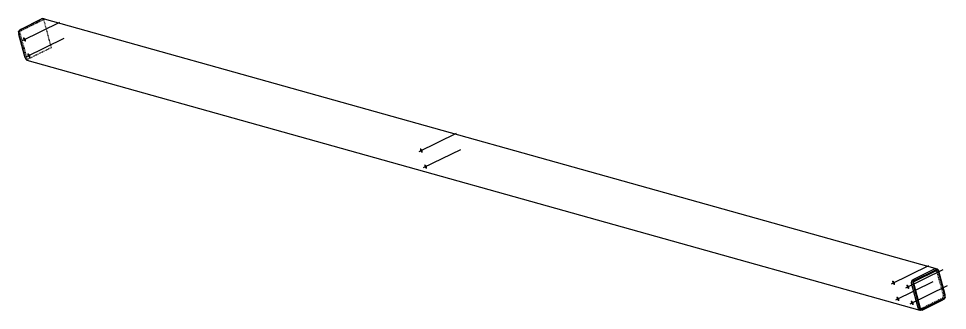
# Model space of a CAD drawing. Header units: millimetres. Extents: x 5 to 25549, y 5 to 868.
# Drawn here: x 22830 to 25549, y 14 to 868 of the extents above; entities that cross this region are included whole.
import ezdxf

# ---------------------------------------------------------------- set-up
doc = ezdxf.new("R2010")
doc.units = ezdxf.units.MM
doc.linetypes.add('DXK_LINE_DOT2', pattern=[3.9198, 1.9599, -1.9599])
doc.layers.add('STÅL', color=7, linetype='Continuous')

msp = doc.modelspace()

# ---------------------------------------------------------------- hatches: boundary and pattern name
at = {"layer": 'STÅL', "linetype": 'Continuous'}
for points in [[(22850.5, 809), (22851.1, 807.6), (22851.5, 806.3), (22851.8, 805), (22851.9, 803.8), (22851.7, 802.8), (22851.4, 802), (22851, 801.4), (22850.4, 801.1), (22849.6, 801.1), (22848.8, 801.4), (22847.9, 801.9), (22847, 802.7), (22846.1, 803.6), (22845.3, 804.8), (22844.6, 806.1), (22844.1, 807.4), (22843.6, 808.8), (22843.4, 810), (22843.3, 811.2), (22843.4, 812.2), (22843.7, 813), (22844.2, 813.6), (22844.8, 813.9), (22845.6, 813.9), (22846.4, 813.7), (22847.3, 813.2), (22848.2, 812.4), (22849, 811.4), (22849.8, 810.2)], [(22863.2, 761.8), (22863.8, 760.4), (22864.2, 759.1), (22864.4, 757.8), (22864.5, 756.6), (22864.4, 755.6), (22864.1, 754.8), (22863.6, 754.2), (22863, 753.9), (22862.3, 753.9), (22861.4, 754.2), (22860.6, 754.7), (22859.7, 755.5), (22858.8, 756.4), (22858, 757.6), (22857.3, 758.9), (22856.7, 760.2), (22856.3, 761.6), (22856, 762.8), (22856, 764), (22856.1, 765), (22856.4, 765.9), (22856.9, 766.4), (22857.5, 766.7), (22858.2, 766.7), (22859, 766.5), (22859.9, 766), (22860.8, 765.2), (22861.7, 764.2), (22862.5, 763)], [(24011.8, 483.8), (24012.3, 482.5), (24012.8, 481.1), (24013, 479.9), (24013.1, 478.7), (24013, 477.7), (24012.7, 476.9), (24012.2, 476.3), (24011.6, 476), (24010.8, 476), (24010, 476.2), (24009.1, 476.7), (24008.2, 477.5), (24007.4, 478.5), (24006.6, 479.7), (24005.9, 480.9), (24005.3, 482.3), (24004.9, 483.6), (24004.6, 484.9), (24004.5, 486.1), (24004.7, 487.1), (24005, 487.9), (24005.4, 488.5), (24006, 488.8), (24006.8, 488.8), (24007.6, 488.5), (24008.5, 488), (24009.4, 487.2), (24010.3, 486.3), (24011.1, 485.1)], [(24024.4, 436.6), (24025, 435.3), (24025.4, 433.9), (24025.7, 432.7), (24025.7, 431.5), (24025.6, 430.5), (24025.3, 429.7), (24024.8, 429.1), (24024.2, 428.8), (24023.5, 428.8), (24022.7, 429), (24021.8, 429.5), (24020.9, 430.3), (24020, 431.3), (24019.2, 432.5), (24018.5, 433.7), (24017.9, 435.1), (24017.5, 436.4), (24017.3, 437.7), (24017.2, 438.9), (24017.3, 439.9), (24017.6, 440.7), (24018.1, 441.3), (24018.7, 441.6), (24019.4, 441.6), (24020.3, 441.3), (24021.1, 440.8), (24022, 440), (24022.9, 439.1), (24023.7, 437.9)], [(25394, 96.8), (25394.6, 95.5), (25395, 94.1), (25395.3, 92.8), (25395.4, 91.6), (25395.2, 90.6), (25394.9, 89.8), (25394.5, 89.2), (25393.8, 88.9), (25393.1, 88.9), (25392.3, 89.2), (25391.4, 89.7), (25390.5, 90.5), (25389.6, 91.5), (25388.8, 92.6), (25388.1, 93.9), (25387.6, 95.2), (25387.1, 96.6), (25386.9, 97.9), (25386.8, 99), (25386.9, 100.1), (25387.2, 100.9), (25387.7, 101.4), (25388.3, 101.7), (25389.1, 101.8), (25389.9, 101.5), (25390.8, 101), (25391.7, 100.2), (25392.5, 99.2), (25393.3, 98.1)], [(25436, 85), (25436.6, 83.7), (25437, 82.4), (25437.3, 81.1), (25437.3, 79.9), (25437.2, 78.9), (25436.9, 78.1), (25436.4, 77.5), (25435.8, 77.2), (25435.1, 77.2), (25434.3, 77.4), (25433.4, 77.9), (25432.5, 78.7), (25431.6, 79.7), (25430.8, 80.9), (25430.1, 82.1), (25429.5, 83.5), (25429.1, 84.8), (25428.9, 86.1), (25428.8, 87.3), (25428.9, 88.3), (25429.2, 89.1), (25429.7, 89.7), (25430.3, 90), (25431, 90), (25431.9, 89.8), (25432.7, 89.2), (25433.6, 88.5), (25434.5, 87.5), (25435.3, 86.3)], [(25406.7, 49.6), (25407.3, 48.3), (25407.7, 46.9), (25407.9, 45.6), (25408, 44.4), (25407.9, 43.4), (25407.6, 42.6), (25407.1, 42), (25406.5, 41.7), (25405.8, 41.7), (25404.9, 42), (25404, 42.5), (25403.2, 43.3), (25402.3, 44.3), (25401.5, 45.4), (25400.8, 46.7), (25400.2, 48), (25399.8, 49.4), (25399.5, 50.7), (25399.5, 51.8), (25399.6, 52.9), (25399.9, 53.7), (25400.4, 54.2), (25401, 54.5), (25401.7, 54.6), (25402.5, 54.3), (25403.4, 53.8), (25404.3, 53), (25405.2, 52), (25406, 50.9)], [(25448.7, 37.8), (25449.2, 36.5), (25449.7, 35.2), (25449.9, 33.9), (25450, 32.7), (25449.9, 31.7), (25449.6, 30.9), (25449.1, 30.3), (25448.5, 30), (25447.7, 30), (25446.9, 30.2), (25446, 30.7), (25445.1, 31.5), (25444.3, 32.5), (25443.5, 33.7), (25442.8, 34.9), (25442.2, 36.3), (25441.8, 37.6), (25441.5, 38.9), (25441.4, 40.1), (25441.6, 41.1), (25441.9, 41.9), (25442.3, 42.5), (25442.9, 42.8), (25443.7, 42.8), (25444.5, 42.6), (25445.4, 42), (25446.3, 41.3), (25447.1, 40.3), (25447.9, 39.1)]]:
    msp.add_hatch(color=96, dxfattribs=at).paths.add_polyline_path(points)

# ---------------------------------------------------------------- linework, layer by layer
at = {"layer": 'STÅL', "color": 7, "linetype": 'DXK_LINE_DOT2'}
for p, q in [((22832, 832.3), (22901.4, 866.5)), ((22904.2, 865.7), (22832.9, 830.6)), ((22901.4, 866.5), (22904.2, 865.7)), ((22926.1, 784), (22904.2, 865.7)), ((22852, 749.7), (22830.8, 829)), ((22831.3, 831.1), (22832.9, 830.6)), ((22832.9, 830.6), (22854.8, 748.9)), ((22854.8, 748.9), (22926.1, 784)), ((22852, 749.7), (22854.8, 748.9)), ((25452.2, 100.7), (25512.4, 130.3)), ((25512.4, 130.3), (25514.3, 130.7)), ((25514.3, 130.7), (25515.2, 130.5)), ((25515.2, 130.5), (25516.2, 130.3)), ((25517.7, 129.1), (25516.2, 130.3)), ((25518.6, 127.2), (25517.7, 129.1)), ((25537.1, 58.2), (25518.6, 127.2)), ((25449.3, 97.4), (25448.7, 95.2)), ((25448.7, 95.2), (25448.9, 92.9)), ((25467.4, 23.9), (25448.9, 92.9)), ((25449.3, 97.6), (25450.5, 99.4)), ((25449.3, 97.4), (25449.3, 97.6)), ((25450.5, 99.4), (25452.2, 100.7)), ((25536.7, 53.6), (25537.3, 55.9)), ((25537.3, 55.9), (25537.1, 58.2)), ((25473.6, 20.8), (25533.8, 50.4)), ((25533.8, 50.4), (25535.5, 51.7)), ((25535.5, 51.7), (25536.7, 53.6)), ((25541.1, 51.4), (25540.5, 50.5)), ((25541.1, 51.4), (25541.7, 53.9)), ((25467.4, 23.9), (25468.3, 22)), ((25468.3, 22), (25469.8, 20.7)), ((25469.8, 20.7), (25469.9, 20.7)), ((25469.9, 20.7), (25471.6, 20.3)), ((25471.6, 20.3), (25473.6, 20.8))]:
    msp.add_line(p, q, dxfattribs=at)
at = {"layer": 'STÅL', "color": 2, "linetype": 'Continuous'}
for p, q in [((22837.3, 837.9), (22897.5, 867.5)), ((22901.3, 868.4), (22897.5, 867.5)), ((22905, 867.6), (22901.3, 868.4)), ((22905, 867.6), (25518.5, 135.8)), ((22830.1, 831.4), (22832, 832.3)), ((22830.1, 831.4), (22831.3, 831.1)), ((22830.8, 829), (22830.1, 831.4)), ((22831.4, 831.4), (22830.3, 826.9)), ((22830.3, 826.9), (22830.7, 822.3)), ((22849.2, 753.3), (22830.7, 822.3)), ((22833.8, 835.3), (22831.4, 831.4)), ((22837.3, 837.9), (22833.8, 835.3)), ((22849.2, 753.3), (22851, 749.5)), ((22851, 749.5), (22854, 747)), ((22854, 747), (25467.5, 15.2)), ((25510.9, 135.7), (25514.8, 136.7)), ((25514.8, 136.7), (25518.5, 135.8)), ((25517.7, 133.9), (25446.4, 98.9)), ((25449.2, 98.1), (25520.5, 133.1)), ((25450.7, 106.1), (25510.9, 135.7)), ((25517.7, 133.9), (25520.5, 133.1)), ((25518.5, 135.8), (25521.5, 133.3)), ((25520.5, 133.1), (25542.4, 51.4)), ((25521.5, 133.3), (25523.4, 129.5)), ((25541.8, 60.5), (25523.4, 129.5)), ((25443.7, 95.1), (25444.9, 99.6)), ((25444.1, 90.6), (25443.7, 95.1)), ((25462.6, 21.6), (25444.1, 90.6)), ((25444.9, 99.6), (25447.3, 103.5)), ((25446.4, 98.9), (25468.3, 17.2)), ((25446.4, 98.9), (25449.2, 98.1)), ((25447.3, 103.5), (25450.7, 106.1)), ((25471.1, 16.4), (25449.2, 98.1)), ((25541.7, 53.9), (25542.2, 56)), ((25542.2, 56), (25541.8, 60.5)), ((25542.4, 51.4), (25471.1, 16.4)), ((25475, 15.4), (25535.2, 44.9)), ((25538.7, 47.6), (25535.2, 44.9)), ((25540.5, 50.5), (25538.7, 47.6)), ((25464.5, 17.8), (25462.6, 21.6)), ((25467.5, 15.2), (25464.5, 17.8)), ((25471.2, 14.4), (25467.5, 15.2)), ((25468.3, 17.2), (25471.1, 16.4)), ((25475, 15.4), (25471.2, 14.4))]:
    msp.add_line(p, q, dxfattribs=at)
at = {"layer": 'STÅL', "color": 96, "linetype": 'Continuous'}
for p, q in [((22841.6, 804.6), (22950.6, 858.1)), ((22854.3, 757.4), (22963.2, 810.9)), ((24002.9, 479.5), (24111.8, 533)), ((24015.5, 432.3), (24124.5, 485.8)), ((25385.1, 92.4), (25494.1, 146)), ((25427.1, 80.7), (25536, 134.2)), ((25397.8, 45.2), (25506.7, 98.8)), ((25439.8, 33.5), (25548.7, 87))]:
    msp.add_line(p, q, dxfattribs=at)

doc.saveas('drawing.dxf')
